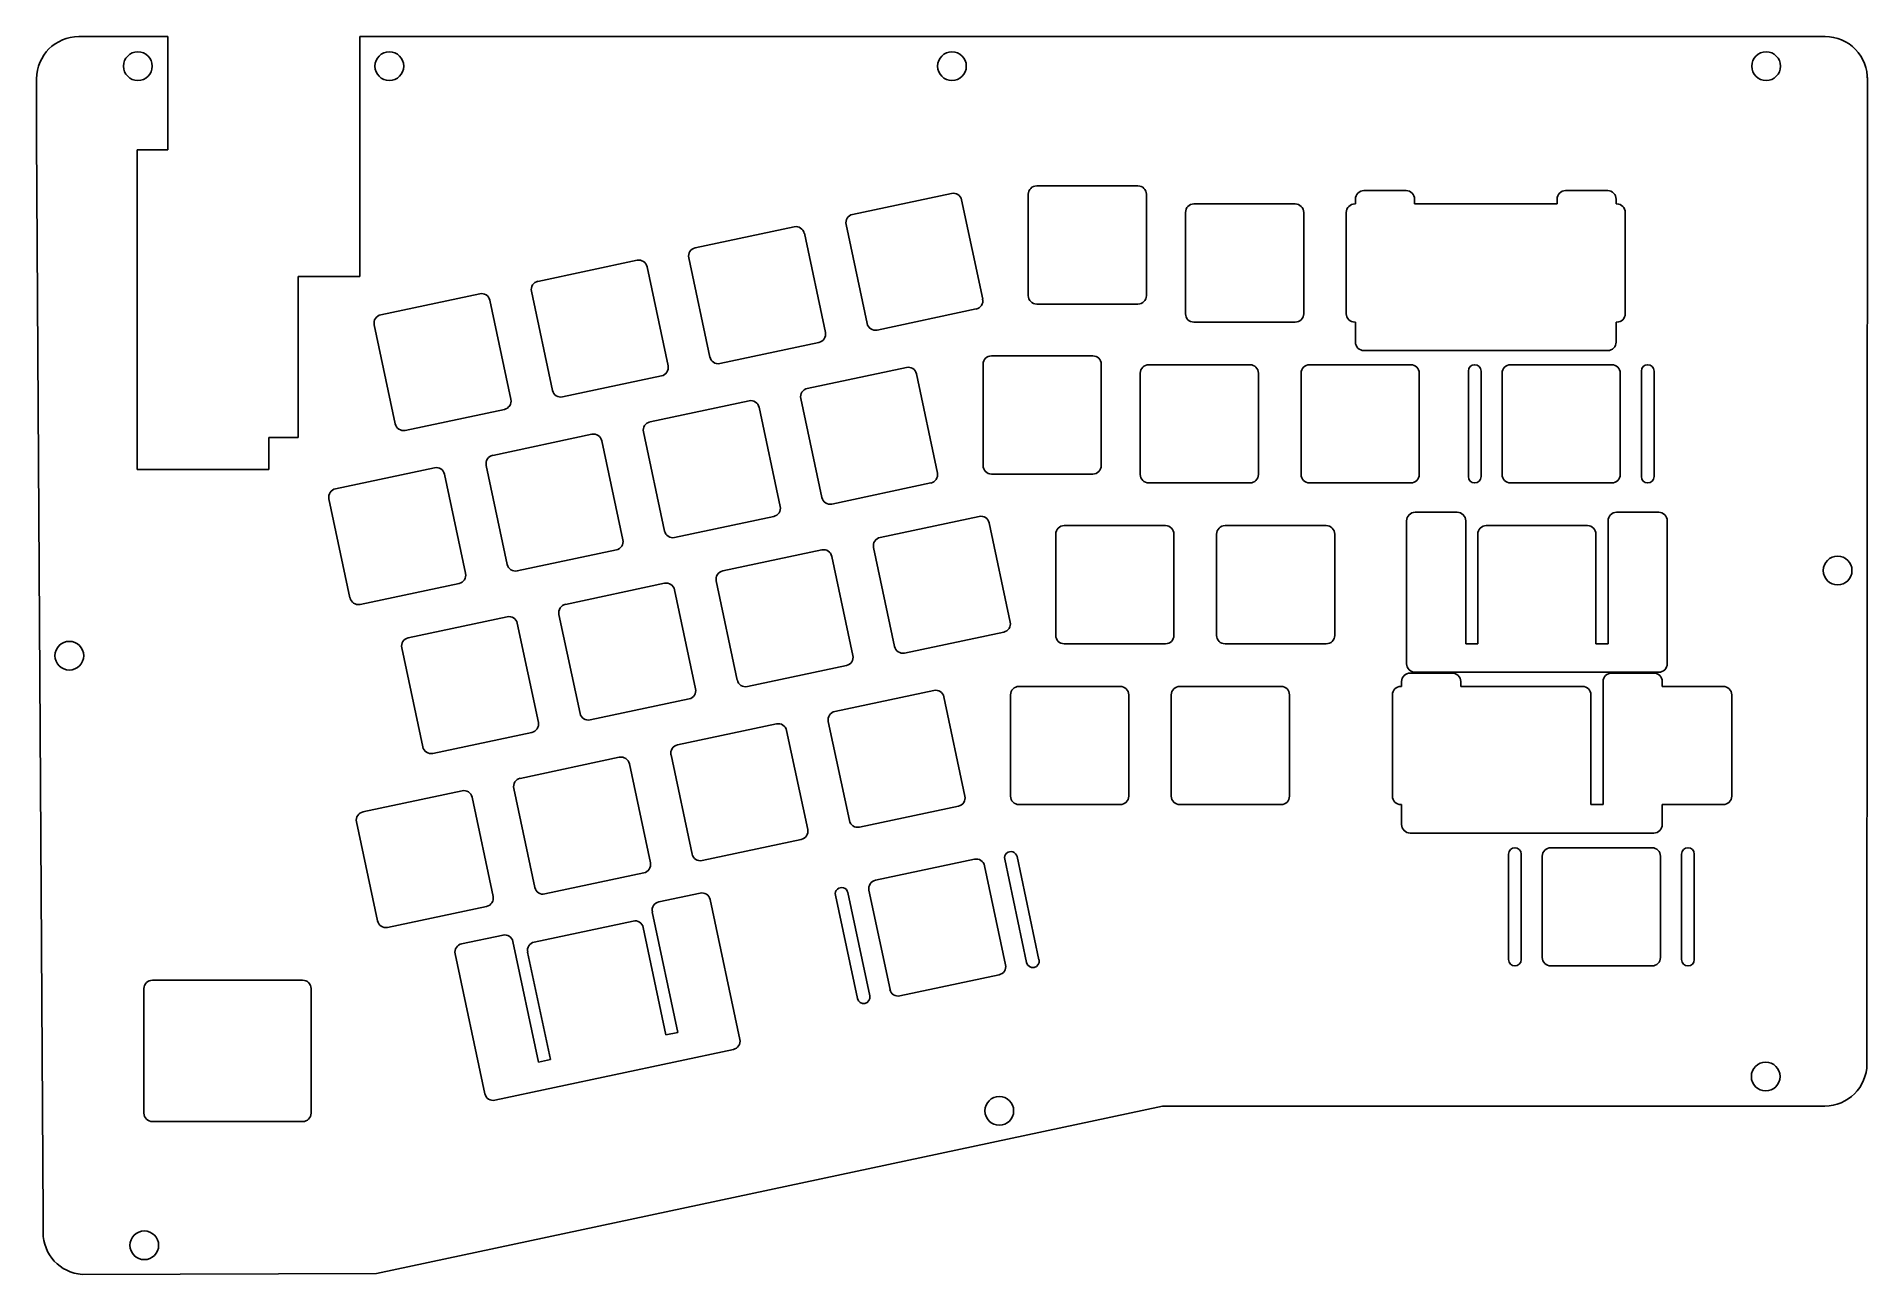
# Model space of a CAD drawing. Header units: inches. Extents: x 9 to 226, y 7 to 153.
import ezdxf

# ---------------------------------------------------------------- set-up
doc = ezdxf.new("R2010")
doc.units = ezdxf.units.IN
doc.header["$MEASUREMENT"] = 0

msp = doc.modelspace()

# ---------------------------------------------------------------- linework, layer by layer
for p, q in [((25.05, 153.42), (14.49, 153.42)), ((25.05, 153.42), (25.05, 140)), ((221.4, 153.42), (47.78, 153.42)), ((47.78, 153.42), (47.78, 125)), ((9.49, 141.42), (9.49, 148.42)), ((226.4, 148.56), (226.34, 31.75)), ((9.49, 141.42), (10.25, 13.76)), ((21.39, 140), (21.39, 102.16)), ((25.05, 140), (21.39, 140)), ((127.98, 135.74), (139.98, 135.74)), ((40.5, 105.93), (40.5, 125)), ((47.78, 125), (40.5, 125)), ((179.12, 101.3), (179.12, 113.8)), ((180.62, 113.8), (180.62, 101.3)), ((199.62, 101.3), (199.62, 113.8)), ((201.12, 113.8), (201.12, 101.3)), ((37, 102.16), (37, 105.93)), ((37, 105.93), (40.5, 105.93)), ((37, 102.16), (21.39, 102.16)), ((183.88, 44.1), (183.88, 56.6)), ((185.38, 56.6), (185.38, 44.1)), ((204.38, 44.1), (204.38, 56.6)), ((205.88, 56.6), (205.88, 44.1)), ((124.19, 55.98), (126.79, 43.76)), ((128.25, 44.07), (125.65, 56.3)), ((104.14, 51.72), (106.73, 39.5)), ((108.2, 39.81), (105.6, 52.03)), ((23.21, 41.66), (41.01, 41.66)), ((22.21, 25.91), (22.21, 40.66)), ((42.01, 40.66), (42.01, 25.91)), ((49.77, 6.92), (142.89, 26.75)), ((142.89, 26.75), (221.34, 26.75)), ((41.01, 24.91), (23.21, 24.91)), ((10.25, 13.76), (10.25, 11.8)), ((49.77, 6.92), (14.88, 6.82))]:
    msp.add_line(p, q)
at = {"color": 7, "linetype": 'Continuous', "lineweight": 25}
for p, q in [((117.9, 134.85), (106.16, 132.36)), ((126.98, 134.74), (126.98, 122.74)), ((140.98, 122.74), (140.98, 134.74)), ((171.75, 135.18), (166.75, 135.18)), ((195.63, 135.18), (190.63, 135.18)), ((121.58, 122.34), (119.08, 134.08)), ((145.61, 132.6), (145.61, 120.6)), ((158.61, 133.6), (146.61, 133.6)), ((159.61, 120.6), (159.61, 132.6)), ((164.66, 132.6), (164.66, 120.6)), ((165.75, 133.6), (165.66, 133.6)), ((165.75, 134.18), (165.75, 133.6)), ((172.75, 133.6), (172.75, 134.18)), ((189.63, 133.6), (172.75, 133.6)), ((189.63, 134.18), (189.63, 133.6)), ((196.63, 133.6), (196.63, 134.18)), ((196.71, 133.6), (196.63, 133.6)), ((197.71, 120.6), (197.71, 132.6)), ((99.26, 130.89), (87.53, 128.39)), ((105.39, 131.17), (107.89, 119.43)), ((102.95, 118.38), (100.45, 130.12)), ((80.63, 126.93), (68.89, 124.43)), ((84.31, 114.42), (81.82, 126.16)), ((86.76, 127.21), (89.25, 115.47)), ((62, 122.97), (50.26, 120.47)), ((65.68, 110.46), (63.18, 122.2)), ((68.12, 123.25), (70.62, 111.51)), ((127.98, 121.74), (139.98, 121.74)), ((109.07, 118.66), (120.81, 121.16)), ((146.61, 119.6), (158.61, 119.6)), ((165.66, 119.6), (165.75, 119.6)), ((165.75, 119.6), (165.75, 117.24)), ((196.63, 117.24), (196.63, 119.6)), ((196.63, 119.6), (196.71, 119.6)), ((49.49, 119.29), (51.98, 107.55)), ((90.44, 114.7), (102.18, 117.2)), ((134.62, 115.61), (122.62, 115.61)), ((166.75, 116.24), (195.63, 116.24)), ((71.8, 110.74), (83.54, 113.23)), ((112.54, 114.24), (100.8, 111.75)), ((116.22, 101.73), (113.72, 113.47)), ((121.62, 114.61), (121.62, 102.61)), ((135.62, 102.61), (135.62, 114.61)), ((140.25, 113.55), (140.25, 101.55)), ((153.25, 114.55), (141.25, 114.55)), ((154.25, 101.55), (154.25, 113.55)), ((159.3, 113.55), (159.3, 101.55)), ((172.3, 114.55), (160.3, 114.55)), ((173.3, 101.55), (173.3, 113.55)), ((183.12, 113.55), (183.12, 101.55)), ((196.12, 114.55), (184.12, 114.55)), ((197.12, 101.55), (197.12, 113.55)), ((53.17, 106.78), (64.91, 109.27)), ((93.9, 110.28), (82.17, 107.78)), ((97.59, 97.77), (95.09, 109.51)), ((100.03, 110.56), (102.53, 98.82)), ((75.27, 106.32), (63.53, 103.82)), ((81.4, 106.6), (83.89, 94.86)), ((78.95, 93.81), (76.46, 105.55)), ((56.64, 102.36), (44.9, 99.86)), ((62.76, 102.64), (65.26, 90.9)), ((60.32, 89.85), (57.82, 101.59)), ((103.71, 98.05), (115.45, 100.55)), ((122.62, 101.61), (134.62, 101.61)), ((141.25, 100.55), (153.25, 100.55)), ((160.3, 100.55), (172.3, 100.55)), ((184.12, 100.55), (196.12, 100.55)), ((44.13, 98.68), (46.62, 86.94)), ((85.08, 94.09), (96.82, 96.59)), ((121.16, 96.59), (109.42, 94.1)), ((124.84, 84.08), (122.34, 95.82)), ((143.24, 95.5), (131.24, 95.5)), ((162.29, 95.5), (150.29, 95.5)), ((171.81, 96.08), (171.81, 79.14)), ((177.81, 97.08), (172.81, 97.08)), ((178.81, 81.5), (178.81, 96.08)), ((193.24, 95.5), (181.24, 95.5)), ((195.68, 96.08), (195.68, 81.5)), ((201.68, 97.08), (196.68, 97.08)), ((202.68, 79.14), (202.68, 96.08)), ((130.24, 94.5), (130.24, 82.5)), ((144.24, 82.5), (144.24, 94.5)), ((149.29, 94.5), (149.29, 82.5)), ((163.29, 82.5), (163.29, 94.5)), ((180.24, 94.5), (180.24, 81.5)), ((194.24, 81.5), (194.24, 94.5)), ((66.44, 90.13), (78.18, 92.62)), ((102.52, 92.63), (90.79, 90.13)), ((106.21, 80.12), (103.71, 91.86)), ((108.65, 92.91), (111.15, 81.17)), ((90.02, 88.95), (92.51, 77.21)), ((47.81, 86.17), (59.55, 88.66)), ((83.89, 88.67), (72.15, 86.17)), ((87.57, 76.16), (85.08, 87.9)), ((65.26, 84.71), (53.52, 82.21)), ((71.38, 84.99), (73.88, 73.25)), ((68.94, 72.2), (66.44, 83.94)), ((112.33, 80.4), (124.07, 82.9)), ((52.75, 81.03), (55.24, 69.29)), ((131.24, 81.5), (143.24, 81.5)), ((150.29, 81.5), (162.29, 81.5)), ((180.24, 81.5), (178.81, 81.5)), ((195.68, 81.5), (194.24, 81.5)), ((93.7, 76.44), (105.44, 78.94)), ((172.81, 78.14), (201.68, 78.14)), ((115.8, 75.98), (104.06, 73.49)), ((137.88, 76.45), (125.88, 76.45)), ((156.93, 76.45), (144.93, 76.45)), ((171.22, 76.45), (171.13, 76.45)), ((171.22, 77.03), (171.22, 76.45)), ((177.22, 78.03), (172.22, 78.03)), ((178.22, 76.45), (178.22, 77.03)), ((192.65, 76.45), (178.22, 76.45)), ((195.09, 77.03), (195.09, 62.45)), ((201.09, 78.03), (196.09, 78.03)), ((202.09, 76.45), (202.09, 77.03)), ((209.32, 76.45), (202.09, 76.45)), ((75.06, 72.48), (86.8, 74.97)), ((119.48, 63.47), (116.98, 75.21)), ((124.88, 75.45), (124.88, 63.45)), ((138.88, 63.45), (138.88, 75.45)), ((143.93, 75.45), (143.93, 63.45)), ((157.93, 63.45), (157.93, 75.45)), ((170.13, 75.45), (170.13, 63.45)), ((193.65, 62.45), (193.65, 75.45)), ((210.32, 63.45), (210.32, 75.45)), ((97.16, 72.02), (85.43, 69.52)), ((103.29, 72.3), (105.79, 60.56)), ((56.43, 68.52), (68.17, 71.01)), ((100.85, 59.51), (98.35, 71.25)), ((78.53, 68.06), (66.79, 65.56)), ((82.21, 55.55), (79.72, 67.29)), ((84.66, 68.34), (87.15, 56.6)), ((59.9, 64.1), (48.16, 61.6)), ((106.97, 59.79), (118.71, 62.29)), ((125.88, 62.45), (137.88, 62.45)), ((144.93, 62.45), (156.93, 62.45)), ((171.13, 62.45), (171.22, 62.45)), ((171.22, 62.45), (171.22, 60.09)), ((195.09, 62.45), (193.65, 62.45)), ((202.09, 60.09), (202.09, 62.45)), ((202.09, 62.45), (209.32, 62.45)), ((47.39, 60.42), (49.88, 48.68)), ((172.22, 59.09), (201.09, 59.09)), ((88.34, 55.83), (100.08, 58.33)), ((200.88, 57.35), (188.88, 57.35)), ((120.61, 55.99), (108.87, 53.5)), ((124.29, 43.48), (121.79, 55.22)), ((187.88, 56.35), (187.88, 44.35)), ((201.88, 44.35), (201.88, 56.35)), ((108.1, 52.31), (110.6, 40.57)), ((111.78, 39.8), (123.52, 42.3)), ((188.88, 43.35), (200.88, 43.35))]:
    msp.add_line(p, q, dxfattribs=at)
at = {"linetype": 'Continuous', "lineweight": 25}
for p, q in [((63.58, 51.59), (61.08, 63.33)), ((66.02, 64.38), (68.52, 52.64)), ((69.7, 51.87), (81.44, 54.36)), ((51.07, 47.91), (62.81, 50.4)), ((83.21, 50.93), (88.1, 51.97)), ((89.29, 51.2), (92.81, 34.63)), ((68.44, 46.17), (80.18, 48.67)), ((81.36, 47.9), (84.06, 35.18)), ((85.47, 35.48), (82.44, 49.75)), ((59.85, 45.97), (64.75, 47.01)), ((65.93, 46.24), (68.96, 31.97)), ((62.61, 28.21), (59.08, 44.78)), ((70.37, 32.27), (67.67, 44.99)), ((84.06, 35.18), (85.47, 35.48)), ((92.04, 33.45), (63.79, 27.44)), ((68.96, 31.97), (70.37, 32.27))]:
    msp.add_line(p, q, dxfattribs=at)
for centre in [(21.49, 149.92), (21.49, 149.92), (51.28, 149.92), (117.94, 149.92), (214.4, 149.92), (222.87, 90.18), (13.37, 80.09), (214.35, 30.25), (123.55, 26.18), (22.25, 10.26)]:
    msp.add_circle(centre, 1.7)
for centre, radius, start, end in [((14.49, 148.42), 5, 90, 180), ((221.4, 148.42), 5, 358.2687, 90), ((179.87, 113.8), 0.75, 0, 180), ((200.37, 113.8), 0.75, 0, 180), ((179.87, 101.3), 0.75, 180, 0), ((200.37, 101.3), 0.75, 180, 0), ((124.92, 56.14), 0.75, 12, 192), ((184.63, 56.6), 0.75, 0, 180), ((205.13, 56.6), 0.75, 0, 180), ((104.87, 51.88), 0.75, 12, 192), ((127.52, 43.91), 0.75, 192, 12), ((184.63, 44.1), 0.75, 180, 0), ((205.13, 44.1), 0.75, 180, 0), ((23.21, 40.66), 1, 90, 180), ((41.01, 40.66), 1, 0, 90), ((107.47, 39.65), 0.75, 192, 12), ((221.34, 31.75), 5, 270, 359.9746), ((23.21, 25.91), 1, 180, 270), ((41.01, 25.91), 1, 270, 0), ((15.25, 11.8), 5, 180, 265.7982)]:
    msp.add_arc(centre, radius, start, end)
at = {"color": 7, "linetype": 'Continuous', "lineweight": 25}
for centre, start, end in [((118.11, 133.87), 12, 102), ((127.98, 134.74), 90, 180), ((139.98, 134.74), 0, 90), ((166.75, 134.18), 90, 180.0001), ((171.75, 134.18), 359.9999, 90), ((190.63, 134.18), 90.0001, 180.0001), ((195.63, 134.18), 359.9999, 90.0001), ((106.37, 131.38), 102, 192), ((146.61, 132.6), 90, 180), ((158.61, 132.6), 360, 90), ((165.66, 132.6), 90, 180), ((196.71, 132.6), 360, 90), ((99.47, 129.91), 12, 102), ((87.73, 127.42), 102, 192), ((80.84, 125.95), 12, 102), ((69.1, 123.46), 102, 192), ((62.2, 121.99), 12, 102), ((120.6, 122.13), 282, 12), ((127.98, 122.74), 180, 270), ((139.98, 122.74), 270, 0), ((50.47, 119.49), 102, 192), ((108.86, 119.64), 192, 282), ((146.61, 120.6), 180, 270), ((158.61, 120.6), 270, 0), ((165.66, 120.6), 180, 270), ((196.71, 120.6), 270, 0), ((101.97, 118.17), 282, 12), ((166.75, 117.24), 179.9999, 270), ((195.63, 117.24), 269.9999, 0.0001), ((90.23, 115.68), 192, 282), ((122.62, 114.61), 90, 180), ((134.62, 114.61), 0, 90), ((83.33, 114.21), 282, 12), ((112.75, 113.26), 12, 102), ((141.25, 113.55), 90, 180), ((153.25, 113.55), 0, 90), ((160.3, 113.55), 90, 180), ((172.3, 113.55), 0, 90), ((184.12, 113.55), 90, 180), ((196.12, 113.55), 0, 90), ((71.6, 111.72), 192, 282), ((101.01, 110.77), 102, 192), ((64.7, 110.25), 282, 12), ((94.11, 109.3), 12, 102), ((52.96, 107.76), 192, 282), ((75.48, 105.34), 12, 102), ((82.37, 106.81), 102, 192), ((56.84, 101.38), 12, 102), ((63.74, 102.85), 102, 192), ((122.62, 102.61), 180, 270), ((134.62, 102.61), 270, 0), ((45.11, 98.88), 102, 192), ((115.24, 101.52), 282, 12), ((141.25, 101.55), 180, 270), ((153.25, 101.55), 270, 0), ((160.3, 101.55), 180, 270), ((172.3, 101.55), 270, 0), ((184.12, 101.55), 180, 270), ((196.12, 101.55), 270, 0), ((96.61, 97.56), 282, 12), ((103.5, 99.03), 192, 282), ((121.37, 95.61), 12, 102), ((131.24, 94.5), 90, 180), ((143.24, 94.5), 0, 90), ((150.29, 94.5), 90, 180), ((162.29, 94.5), 0, 90), ((172.81, 96.08), 90, 180.0001), ((177.81, 96.08), 359.9999, 90), ((181.24, 94.5), 89.9999, 180), ((193.24, 94.5), 0, 89.9998), ((196.68, 96.08), 90.0001, 180.0001), ((201.68, 96.08), 359.9999, 90.0001), ((77.97, 93.6), 282, 12), ((84.87, 95.07), 192, 282), ((109.63, 93.12), 102, 192), ((102.73, 91.65), 12, 102), ((59.34, 89.64), 282, 12), ((66.24, 91.11), 192, 282), ((90.99, 89.16), 102, 192), ((47.6, 87.15), 192, 282), ((84.1, 87.69), 12, 102), ((65.46, 83.73), 12, 102), ((72.36, 85.2), 102, 192), ((123.86, 83.87), 282, 12), ((131.24, 82.5), 180, 270), ((143.24, 82.5), 270, 0), ((150.29, 82.5), 180, 270), ((162.29, 82.5), 270, 0), ((53.73, 81.23), 102, 192), ((112.12, 81.38), 192, 282), ((105.23, 79.91), 282, 12), ((172.81, 79.14), 179.9999, 270), ((201.68, 79.14), 269.9999, 0.0001), ((86.59, 75.95), 282, 12), ((93.49, 77.42), 192, 282), ((116.01, 75), 12, 102), ((125.88, 75.45), 90, 180), ((137.88, 75.45), 0, 90), ((144.93, 75.45), 90, 180), ((156.93, 75.45), 360, 90), ((171.13, 75.45), 90, 180), ((172.22, 77.03), 90, 180.0001), ((177.22, 77.03), 359.9999, 90), ((192.65, 75.45), 360, 90), ((196.09, 77.03), 90.0001, 180.0001), ((201.09, 77.03), 359.9999, 90.0001), ((209.32, 75.45), 0, 90), ((67.96, 71.99), 282, 12), ((74.86, 73.46), 192, 282), ((97.37, 71.04), 12, 102), ((104.27, 72.51), 102, 192), ((85.63, 68.55), 102, 192), ((56.22, 69.5), 192, 282), ((78.74, 67.08), 12, 102), ((67, 64.59), 102, 192), ((60.1, 63.12), 12, 102), ((118.5, 63.26), 282, 12), ((125.88, 63.45), 180, 270), ((137.88, 63.45), 270, 0), ((144.93, 63.45), 180, 270), ((156.93, 63.45), 270, 0), ((171.13, 63.45), 180, 270), ((209.32, 63.45), 270, 0), ((48.37, 60.62), 102, 192), ((99.87, 59.3), 282, 12), ((106.76, 60.77), 192, 282), ((172.22, 60.09), 179.9999, 270), ((201.09, 60.09), 269.9999, 0.0001), ((88.13, 56.81), 192, 282), ((188.88, 56.35), 90, 180), ((200.88, 56.35), 0, 90), ((81.23, 55.34), 282, 12), ((120.82, 55.01), 12, 102), ((109.08, 52.52), 102, 192), ((50.86, 48.89), 192, 282), ((123.31, 43.27), 282, 12), ((188.88, 44.35), 180, 270), ((200.88, 44.35), 270, 0), ((111.57, 40.78), 192, 282)]:
    msp.add_arc(centre, 1, start, end, dxfattribs=at)
at = {"linetype": 'Continuous', "lineweight": 25}
for centre, start, end in [((69.5, 52.85), 192, 282), ((62.6, 51.38), 282, 12), ((83.42, 49.96), 102, 192.0001), ((88.31, 51), 11.9999, 102), ((80.38, 47.69), 12, 102), ((60.06, 44.99), 101.9999, 192.0001), ((64.95, 46.03), 11.9999, 101.9999), ((68.65, 45.2), 102, 192), ((91.83, 34.43), 282, 12.0001), ((63.58, 28.42), 191.9999, 282.0001)]:
    msp.add_arc(centre, 1, start, end, dxfattribs=at)

doc.saveas('drawing.dxf')
